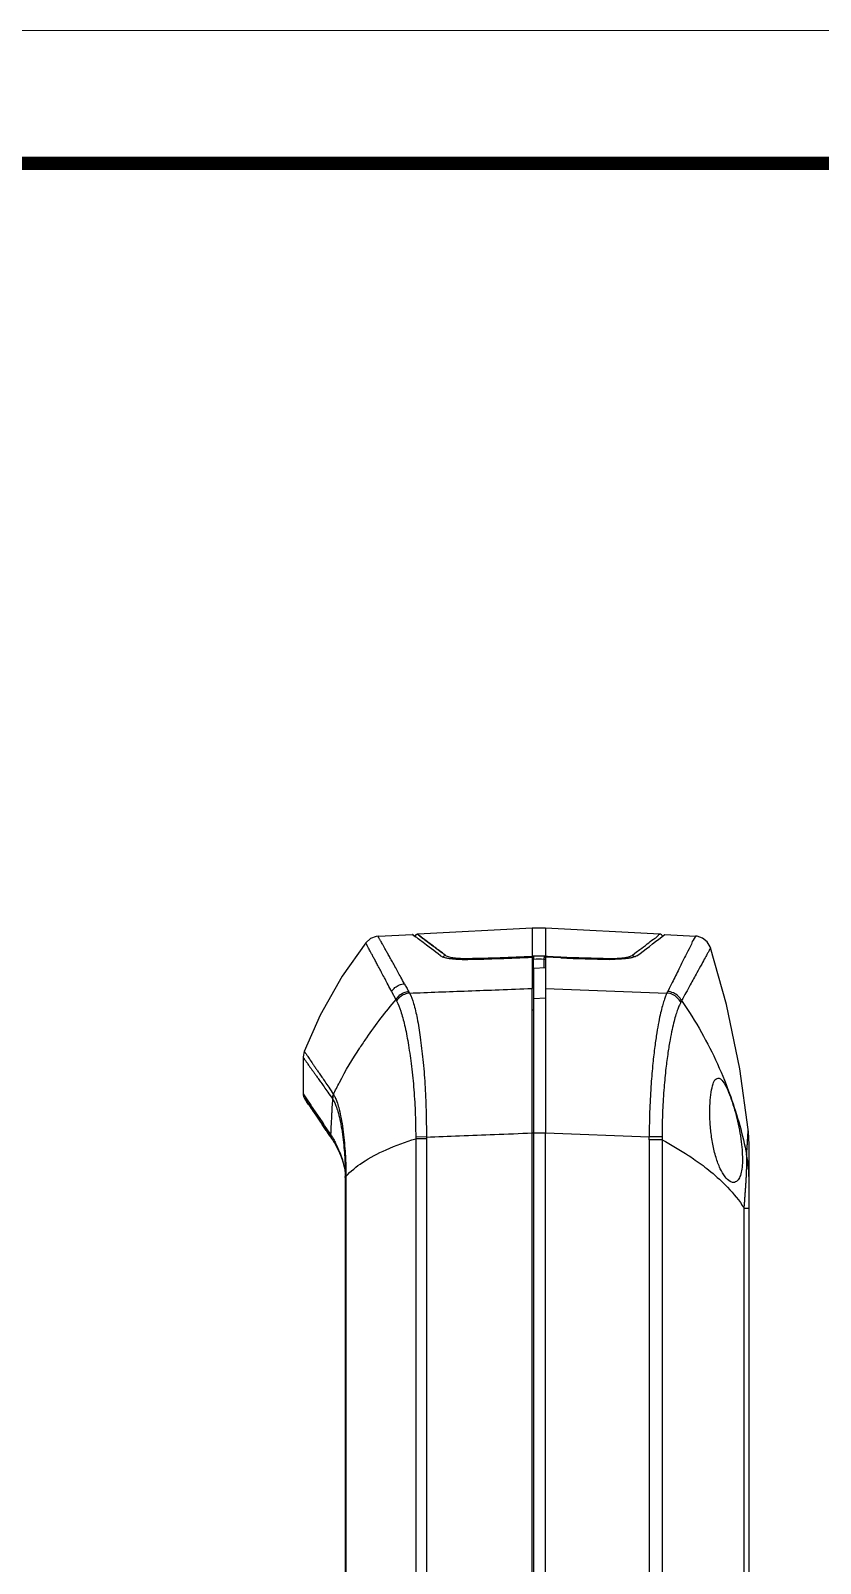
# Model space of a CAD drawing. Header units: millimetres. Extents: x 4688 to 5146, y 1130 to 1448.
# Drawn here: x 4817.5 to 4864.5, y 1356.5 to 1447.6 of the extents above; entities that cross this region are included whole.
import ezdxf

# ---------------------------------------------------------------- set-up
doc = ezdxf.new("R2010")
doc.units = ezdxf.units.MM
doc.header["$MEASUREMENT"] = 0
doc.layers.get('0').update_dxf_attribs({"linetype": 'CONTINUOUS'})
doc.layers.add('from', color=7, linetype='CONTINUOUS', lineweight=13)

msp = doc.modelspace()

# ---------------------------------------------------------------- linework, layer by layer
at = {"color": 7, "linetype": 'Continuous'}
for p, q in [((4838.185943003637, 1393.818986102352), (4840.235238943937, 1393.926385151652)), ((4840.235233744137, 1393.926384879152), (4840.393546227036, 1393.805584758152)), ((4847.342714072237, 1394.298872139452), (4840.539788138037, 1393.942345898652)), ((4848.127753415937, 1394.298872139452), (4847.342714072237, 1394.298872139452)), ((4847.342714072237, 1394.298871329452), (4847.342718929337, 1392.636175193452)), ((4848.127753415937, 1394.298871329452), (4848.127748174637, 1392.636175192552)), ((4854.927274633537, 1393.942524332252), (4848.127753415937, 1394.298872139452)), ((4854.964765166937, 1393.938186230452), (4854.934237868937, 1393.942158588952)), ((4855.034586756637, 1393.908925311352), (4854.964765166937, 1393.938186230452)), ((4855.088574072837, 1393.855745693052), (4855.034586756637, 1393.908925311352)), ((4855.076921260237, 1393.805584768652), (4855.235233742937, 1393.926384878352)), ((4855.102087648537, 1393.824819507852), (4855.088574072837, 1393.855745693052)), ((4855.235208948337, 1393.926386178652), (4857.040734904437, 1393.831762572852)), ((4840.393546227036, 1393.805584758152), (4840.417885447337, 1393.787016442452)), ((4840.417885447337, 1393.787016442452), (4840.420044591137, 1393.785369287052)), ((4855.048356683237, 1393.783793045652), (4855.052582060537, 1393.787016469752)), ((4855.052582060537, 1393.787016469752), (4855.076921260237, 1393.805584768652)), ((4847.332689687837, 1392.635671045152), (4847.342718929337, 1392.636175193452)), ((4847.335233744036, 1392.579100935652), (4847.335233744036, 1390.716069120152)), ((4847.421311312837, 1391.916985697852), (4847.421369486937, 1392.445576076652)), ((4848.049151188937, 1391.962293742252), (4848.049098001236, 1392.445576076652)), ((4848.127748174637, 1392.636175192552), (4848.137934369837, 1392.635663165552)), ((4849.043632650137, 1392.536990957552), (4848.135233744037, 1392.575612271652)), ((4848.135233744037, 1392.575612271652), (4848.135233744037, 1390.716069123252)), ((4853.276682171137, 1392.683616839252), (4853.452766565537, 1392.816601260352)), ((4847.435233744037, 1391.916984165652), (4848.135233744037, 1391.962303216152)), ((4847.435233744037, 1236.679976058552), (4847.435233744037, 1391.916984165652)), ((4838.988001472137, 1390.541335566452), (4839.234784181437, 1390.067080751152)), ((4847.335233744036, 1382.130872217352), (4847.335233744036, 1390.716069120152)), ((4847.415059304737, 1391.068859424252), (4847.335256231837, 1391.064829314552)), ((4847.421218006637, 1391.069172715152), (4847.415059304737, 1391.068859424252)), ((4848.135233744037, 1390.716069120152), (4855.349680957837, 1390.447201692852)), ((4848.135233744037, 1390.716069123252), (4848.135233744037, 1382.130872224152)), ((4855.482268053537, 1390.708993592452), (4855.400630441637, 1390.543803994152)), ((4855.663064008337, 1391.074310090352), (4855.482268053537, 1390.708993592452)), ((4847.435233744037, 1389.429501685752), (4847.335233744036, 1389.421144263352)), ((4848.135233744037, 1390.145944993752), (4847.435233744037, 1390.110900937852)), ((4833.735233744037, 1386.613641317052), (4833.735233744037, 1384.451729720052)), ((4833.735223278737, 1384.452241283852), (4833.939924047737, 1384.153072199852)), ((4833.821088159237, 1384.172077029952), (4835.354637399737, 1381.905023573452)), ((4833.939924047737, 1384.153072199852), (4834.196247981837, 1383.778022445152)), ((4835.468972959237, 1384.170641818152), (4835.447204278137, 1383.745130314852)), ((4835.469021391837, 1384.170446842152), (4835.480537890737, 1384.154047160952)), ((4835.522004520137, 1384.443328269252), (4835.533289540037, 1384.426912882352)), ((4847.335233744036, 1236.017859288552), (4847.335233744036, 1382.130872217352)), ((4848.135233744037, 1382.121779943352), (4847.335233744036, 1382.121779943352)), ((4848.135233744037, 1382.130872217352), (4854.304071687136, 1381.891801065952)), ((4848.135233744037, 1236.021347952452), (4848.135233744037, 1382.130872217352)), ((4835.354637399737, 1381.905023573452), (4835.420756419036, 1381.806329306052)), ((4835.388801407137, 1381.854188572952), (4835.376350486637, 1381.872715801552)), ((4835.397168938237, 1381.841709045752), (4835.388801407137, 1381.854188572952)), ((4841.053715349137, 1381.887779381752), (4840.420714545037, 1381.895213620352)), ((4840.421494181237, 1381.790078860452), (4840.421494181237, 1246.806881363752)), ((4841.053133398337, 1381.789885649652), (4840.421494181537, 1381.789876166252)), ((4841.053133398337, 1381.789885649652), (4841.053133398337, 1246.807074574552)), ((4855.061195671137, 1381.900550745552), (4854.304069125636, 1381.892115674952)), ((4855.060547491437, 1381.724271666052), (4854.304983337637, 1381.724272156352)), ((4854.304983337637, 1381.724272156352), (4854.304983337637, 1246.872688067752)), ((4855.060547491437, 1381.724296447952), (4855.060547491437, 1246.872665624352)), ((4860.235233744037, 1247.291907188652), (4860.235233744037, 1381.305362276552)), ((4836.235181885037, 1379.535513853052), (4836.235220776937, 1379.513001477052)), ((4836.235220776937, 1379.513001477052), (4836.235233744037, 1379.490504164052)), ((4836.274855689937, 1379.490504164052), (4836.235233744037, 1379.490504164052)), ((4836.235233744037, 1379.490504164052), (4836.235233744037, 1249.106456060052)), ((4836.274800607737, 1379.537778618752), (4836.274841907737, 1379.514161622752)), ((4836.274841907737, 1379.514161622752), (4836.274855689937, 1379.490504164052)), ((4836.274855689937, 1379.490504164052), (4836.274855689937, 1249.106456060052)), ((4859.941037732136, 1377.658250013152), (4860.235233744037, 1377.658208544152)), ((4859.941037732337, 1250.938836170352), (4859.941037732337, 1377.658124214752))]:
    msp.add_line(p, q, dxfattribs=at)
for points in [[(4840.436095060037, 1393.909068017352), (4840.381994319637, 1393.855892231552), (4840.368386936937, 1393.824814108652)], [(4840.536230047936, 1393.942159119152), (4840.506013364137, 1393.938251552352), (4840.436095060037, 1393.909068017352)], [(4837.449025695537, 1393.435565370252), (4836.053947713837, 1391.457156026052), (4834.742764963337, 1389.126734740452), (4833.801096298037, 1386.972825699252)], [(4838.185017140337, 1393.818937585952), (4838.077502654537, 1393.807449295152), (4837.737378244037, 1393.686347967452), (4837.449026357737, 1393.435564847152)], [(4857.948071161437, 1393.132541696852), (4857.924198102637, 1393.199994058752), (4857.742372497937, 1393.496159854452), (4857.470167098537, 1393.712213064052), (4857.140457403337, 1393.822059878052), (4857.046374897737, 1393.831466669252)], [(4860.181453324937, 1382.341121212152), (4859.685918079037, 1385.939971035452), (4858.888573019637, 1389.768200878752), (4857.948088081437, 1393.132547011252)], [(4833.801094188837, 1386.972826511452), (4833.736216022337, 1386.660229759652), (4833.735233802737, 1386.615918638352)]]:
    msp.add_lwpolyline(points, dxfattribs=at)
for centre, radius, start, end in [((4647.964552410037, 1665.093494406252), 341.310205011, 307.041995385401, 307.3535745275826), ((4843.409759554737, 1400.094621323452), 7.5901834489, 269.1975108071071, 270.7628162559865), ((4843.406570907537, 1400.410839534452), 7.9064161523, 270.7554134798865, 271.0662804826822), ((4841.360273372336, 1511.666197884652), 119.2368915575, 271.0337281542897, 272.8722942508158), ((4841.338208207837, 1512.016802161052), 119.5315345763, 271.0620267207834, 272.8745771045873), ((4847.734340336837, 1384.856255294352), 7.789770302999999, 92.61399024279028, 92.88169171399115), ((4847.734260978337, 1384.743213101352), 7.7087156142, 92.32624911729147, 92.85725823642454), ((4847.734400980537, 1384.854959289252), 7.7910677253, 92.34621021639558, 92.61400108090133), ((4847.735233744037, 1384.834173855452), 7.811869826100001, 87.65392797481859, 92.3460720251814), ((4859.083961233237, 1392.931276411752), 11.6727011025, 181.9564827356035, 182.3847621657042), ((4847.735233744037, 1384.716559122752), 7.735387116699999, 87.67457852522618, 92.3254214747738), ((4836.386512680137, 1392.931276303752), 11.6726946795, 357.615237055993, 358.0435170956947), ((4847.736224273937, 1384.743715878752), 7.7082125344, 87.14269087540184, 87.67374472289558), ((4847.736099758436, 1384.855747444252), 7.7902788698, 87.11829767389472, 87.65379682740948), ((4854.121912004437, 1511.780518269752), 119.2950312718, 267.1247703956037, 267.5614580294242), ((4854.115613467637, 1511.848394282752), 119.4191594393, 267.5657965392004, 268.9652491947026), ((4854.142149794737, 1512.342868159652), 119.8577364619, 267.56323021299, 268.9361351298792), ((4852.062743568637, 1400.336408135852), 7.831976189500001, 268.9320202166842, 269.717061371481), ((4852.061354241137, 1400.006968297052), 7.502533510499999, 269.7152474178973, 270.589261931425), ((4841.666340836437, 1391.425474652852), 1.8894478741, 208.422140479393, 211.2694892296116), ((4846.579531482737, 1399.263633492852), 8.3264562282, 275.2077765938982, 275.7870636045051), ((4853.567975353137, 1391.448636511252), 2.0438558064, 330.661171901708, 333.7231722031939), ((4860.600601585837, 1371.922356874852), 28.0308947745, 139.6607263062824, 145.528223847106), ((4840.803903999837, 1390.787407514552), 1.7265493825, 204.6576827507964, 208.0564071055979), ((4854.131285423637, 1391.001640087052), 2.3247998745, 331.4980472105035, 334.352119459503), ((4859.873343548737, 1372.428232484052), 27.1449351119, 145.5396602658118, 147.0539862273001), ((4834.235233744037, 1384.452225980652), 0.5, 179.9999999998046, 214.0764021136974), ((4836.453828250037, 1384.107350229852), 0.9744064756999999, 160.8563558496037, 177.2531478035963), ((4564.844113493237, 1199.980142129752), 326.0862484071, 33.96995475490947, 34.30846406300645), ((4560.446379902537, 1197.580796246052), 330.9833383945, 33.85337215679803, 33.98140052839851), ((4850.235233744037, 1381.305385712052), 10, 4.950469750604334e-10, 5.94498800620126), ((4829.012833946337, 1377.555512075852), 7.689663031699999, 33.34532080201095, 33.55906276560456), ((4849.067864694737, 1381.905703664552), 8.647156498400001, 180.0695067121017, 180.7662157825023), ((4850.197480725337, 1381.784473667552), 9.1443489285, 179.3527032524012, 179.966090122499), ((4838.808415676337, 1381.723710646752), 15.4965676714, 0.002076081001055602, 0.6214963635945345), ((4890.841818366237, 1381.730412974052), 35.7807954237, 179.7275591609963, 180.0097951531041), ((4801.560984998837, 1385.278894964352), 58.695833897, 355.6745999261029, 355.9598866937004), ((4850.946615340837, 1379.213996672252), 9.2886171837, 0.001448876493674195, 10.1576330864062), ((4833.606960150137, 1379.490385782952), 2.6282735966, 0.002580682695813134, 0.9835227664057461)]:
    msp.add_arc(centre, radius, start, end, dxfattribs=at)
for points, start_tangent, end_tangent in [([(4841.900569922337, 1392.661671580752), (4840.642972286137, 1393.615357253952), (4840.235233744137, 1393.926384879152), (4840.420044591137, 1393.785369287052)], (-0.79811599518308, 0.6025038242475494), (0.7950606828576376, -0.6065298925642058)), ([(4842.193785317137, 1392.683616839152), (4841.813979342037, 1392.970667961052), (4841.450323219437, 1393.246251579952), (4841.113716611537, 1393.501979951452), (4840.826934444837, 1393.720366482352), (4840.622105439237, 1393.876586968852), (4840.536401296737, 1393.942028761452), (4840.610218329337, 1393.885655305552), (4840.810687740637, 1393.732751925552), (4841.098972060237, 1393.513196493652), (4841.439779305537, 1393.254252502852), (4841.808240526037, 1392.975011302452), (4842.017676581037, 1392.816615704852)], (-0.7981911132313131, 0.6024043050631008), (0.7978095688062625, -0.6029095221682651)), ([(4840.536339385537, 1393.942076149052), (4840.536401296737, 1393.942028761452), (4840.610218329337, 1393.885655305552), (4840.810687740637, 1393.732751925552), (4841.098972060237, 1393.513196493652), (4841.439779305537, 1393.254252502852), (4841.808240526037, 1392.975011302452), (4842.017676581037, 1392.816615704852)], (-0.9945337110891105, -0.1044159830070189), (0.7978095687976642, -0.6029095221796429)), ([(4853.452766565537, 1392.816601260352), (4853.744860799237, 1393.037572381852), (4854.177494781137, 1393.365716292652), (4854.549709159337, 1393.648866522352), (4854.820643642237, 1393.855440530352), (4854.933854758437, 1393.941866889952)], (0.7977985602716245, 0.6029240891095025), (0.9328368647568337, -0.3602990199135171)), ([(4838.988001472137, 1390.541335566452), (4838.778631035937, 1390.941598685052), (4838.598513079337, 1391.283054544052), (4838.435371528037, 1391.589686485552), (4838.282529473837, 1391.875202246852), (4838.140095371637, 1392.141222838552), (4838.011725598437, 1392.381975991652), (4837.901886339937, 1392.588783000552), (4837.800960990837, 1392.779312131752), (4837.714887870837, 1392.940838436052), (4837.648469527437, 1393.064018317652), (4837.597564807337, 1393.157864197152), (4837.556043230737, 1393.234830195852), (4837.521372215237, 1393.299941655552), (4837.493644018336, 1393.352507063552), (4837.472556217637, 1393.392146862752), (4837.458038723837, 1393.419052112452), (4837.450270594537, 1393.433292223752)], (-0.462285941054704, 0.8867309111016526), (0.8781574923219696, 0.4783716323934668)), ([(4839.752411535237, 1390.992142741652), (4839.539374076337, 1391.383247046752), (4839.355997120337, 1391.716925634352), (4839.189881544237, 1392.016584333952), (4839.034300548337, 1392.295558619152), (4838.889375876937, 1392.555400053052), (4838.758714283137, 1392.790530740652), (4838.646836494637, 1392.992482169852), (4838.543916037337, 1393.178523663652), (4838.456106111337, 1393.336135943152), (4838.388354274937, 1393.456302350152), (4838.336451976337, 1393.547842818452), (4838.294115165737, 1393.622926129352), (4838.258755402437, 1393.686449749152), (4838.230451552137, 1393.737775989152), (4838.208957075437, 1393.776492098152), (4838.194176822337, 1393.802791277852), (4838.186280518037, 1393.816716256752)], (-0.47697831717357, 0.8789150612808209), (0.8694046061787591, 0.4941008305550164)), ([(4857.045929172937, 1393.830556047652), (4856.978362100837, 1393.695715969752), (4856.808846698337, 1393.360516008852), (4856.518999373737, 1392.781610391952), (4856.061700921337, 1391.873855736552), (4855.663064008337, 1391.074310090352)], (0.9758526151458815, -0.2184300197155697), (-0.4440875621938032, -0.8959833910875609)), ([(4857.946641693437, 1393.129912429752), (4857.920885641237, 1393.082776680252), (4857.866266059837, 1392.983879448252), (4857.771148966437, 1392.812869427652), (4857.625674256637, 1392.549018355552), (4857.418077951437, 1392.170828600852), (4857.129676052537, 1391.649293225852), (4856.740417517137, 1390.941397083352), (4856.226986602437, 1389.995244723052)], (0.8788225368159661, -0.4771487700752775), (-0.4753088186095615, -0.8798190307966649)), ([(4841.900569922337, 1392.661671580752), (4842.002840163337, 1392.607019182752), (4842.156795663937, 1392.557982580952), (4842.358244341337, 1392.516216403952), (4842.601635121737, 1392.483255944952), (4842.880264189137, 1392.460408233252), (4843.186387318837, 1392.448680385552), (4843.511424032236, 1392.448703645352)], (0.7981159951609044, -0.6025038242769247), (0.9998360424358327, 0.01810768472919269)), ([(4842.124532310537, 1392.663984632452), (4842.065921956437, 1392.620763123452), (4842.044868377137, 1392.594591011252)], (-0.8976864172071474, -0.4406348787395248), (-0.5619816177463863, -0.8271497212205021)), ([(4842.193785360137, 1392.683616034352), (4842.124532310537, 1392.663984632452)], (-0.9956763631527433, -0.0928901494181519), (-0.8976864171093321, -0.4406348789387992)), ([(4842.193785317137, 1392.683616839152), (4842.287759490937, 1392.634549371252), (4842.414519624637, 1392.595304110952), (4842.559673401437, 1392.564989378752), (4842.713232058137, 1392.542348649752), (4842.868463032837, 1392.526119139052), (4843.020427745537, 1392.515180829652), (4843.165954321937, 1392.508503590452), (4843.303454324337, 1392.505182346352)], (0.7981692559881634, -0.6024332650138949), (0.9998978734645116, -0.01429134847197682)), ([(4843.553701643637, 1392.505792609752), (4843.540631776937, 1392.468265143952), (4843.537715429437, 1392.449423981652)], (-0.6199787137818289, -0.7846186299454209), (-0.1410849337438163, -0.9899974956890059)), ([(4847.342714072137, 1392.636174977452), (4847.343335199637, 1392.598742641952), (4847.345937644037, 1392.529487386752)], (-0.02432591076869581, -0.9997040812486832), (0.04100700023274974, -0.999158859207039)), ([(4847.415452982937, 1392.639495633052), (4847.415950780037, 1392.602054007252), (4847.418064783137, 1392.532765378652)], (-0.02030023093448881, -0.9997939290793911), (0.03332999394011248, -0.9994444014070778)), ([(4848.055014512037, 1392.639495788152), (4848.054516715137, 1392.602054146552), (4848.052402709837, 1392.532765455652)], (0.02030033313714649, -0.9997939270042207), (-0.03332999386662108, -0.9994444014095286)), ([(4848.127753428137, 1392.636175186152), (4848.127132079637, 1392.598742665552), (4848.124529458837, 1392.529487335152)], (0.0243131099732723, -0.999704392649861), (-0.04100902614294589, -0.9991587760585438)), ([(4851.916765837937, 1392.505792486552), (4851.929835766337, 1392.468265122852), (4851.932756926037, 1392.449390280352)], (0.6199832294839402, -0.7846150617714804), (0.1410418909235725, -0.9900036287836035)), ([(4853.569897565837, 1392.661671580752), (4853.467643033437, 1392.607025545352), (4853.313707469737, 1392.557991700752), (4853.112337591237, 1392.516235665352), (4852.869036400037, 1392.483277813652), (4852.590461676537, 1392.460423566652), (4852.284279199237, 1392.448684105852), (4851.959043455937, 1392.448703645352)], (-0.7981159951728481, -0.6025038242611029), (-0.9998360424352977, 0.01810768475873141)), ([(4852.138513143437, 1392.504831562752), (4852.260430041237, 1392.507137410052), (4852.389621181936, 1392.511989788652), (4852.525156074636, 1392.520039798252), (4852.665163898137, 1392.532037845152), (4852.806577607937, 1392.548803088752), (4852.945371165237, 1392.571261912152), (4853.076216947937, 1392.600534903452), (4853.190692025537, 1392.637714801952), (4853.276682171137, 1392.683616839252)], (0.9999464112119133, 0.01035252164524948), (0.7982273560155473, 0.6023562800439858)), ([(4853.276682163737, 1392.683616701252), (4853.345937230337, 1392.663987466852)], (0.9956804966186811, -0.0928458327184185), (0.8976993475011497, -0.4406085354325425)), ([(4853.345937230337, 1392.663987466852), (4853.404549859137, 1392.620766323752), (4853.425604778137, 1392.594593213752)], (0.8976993475279123, -0.4406085353780163), (0.5619885304176608, -0.8271450245748916)), ([(4838.988007132137, 1390.541323020152), (4839.079696858037, 1390.664725214852), (4839.189752106137, 1390.772133763452), (4839.315530250137, 1390.860602495452), (4839.453659182137, 1390.927691862152), (4839.600497444637, 1390.971809041152), (4839.752410841437, 1390.992143984752)], (0.5313975993529712, 0.8471225362377623), (0.9985363143827828, 0.05408538489137885)), ([(4840.004638102037, 1390.526165301052), (4839.706196572037, 1390.452145067552), (4839.441159347237, 1390.294120602152), (4839.234766136137, 1390.067140637652)], (-0.9955473650435938, -0.09426263286561291), (-0.5550303366316017, -0.8318301061025688)), ([(4840.051424602237, 1390.444610483852), (4839.751779979337, 1390.367895929852), (4839.486163073037, 1390.206263622552), (4839.280252809837, 1389.975339670652)], (-0.9949290314777132, -0.100579432901661), (-0.5466967475295997, -0.8373306791468691)), ([(4839.752411535237, 1390.992142741652), (4839.872628330737, 1390.770289728152), (4840.004638101337, 1390.526165312752)], (0.4769782789195859, -0.8789150820408704), (0.4755009541285763, -0.8797152054061664)), ([(4840.051362927837, 1390.444730229652), (4841.768613448837, 1390.508729758452), (4843.529677491537, 1390.574400294052), (4845.378560165737, 1390.643269470552), (4847.335233744036, 1390.716069120152)], (0.9993032205054422, 0.03732389968173169), (0.9993094046439381, 0.03715795729285838)), ([(4840.051372888037, 1390.444730594852), (4840.292558098937, 1389.827285339252), (4840.506553871637, 1388.944119445352), (4840.691117870037, 1387.818720885952), (4840.847186892637, 1386.499243862552), (4840.967760570837, 1385.033722224952), (4841.037982092137, 1383.478996650752), (4841.053715349137, 1381.887779381752)], (0.4675608345905228, -0.8839608961696291), (-0.00581770916349557, -0.9999830769868504)), ([(4855.349650664037, 1390.447155283052), (4855.270043048336, 1390.264199387152), (4855.180228083537, 1390.013030144252), (4855.081950788737, 1389.683076305752), (4854.976885225637, 1389.263785382852), (4854.866529477437, 1388.741940387452), (4854.751133971236, 1388.090945179052), (4854.632427613137, 1387.275126632452), (4854.516505389737, 1386.269046891852), (4854.411842597837, 1385.049008974452), (4854.332200499737, 1383.579694147852), (4854.304070431936, 1381.891801114352)], (-0.4359755996289816, -0.8999584860026323), (0.005099818208492248, -0.9999869958425662)), ([(4856.174321447037, 1389.892271791652), (4855.967938531537, 1390.165036794852), (4855.681677859237, 1390.357637112252), (4855.349638668336, 1390.447130338852)], (-0.4611622466921112, 0.8873158300322858), (-0.995299936406372, 0.09684026326622469)), ([(4856.227008421437, 1389.995342296952), (4856.019904142337, 1390.266246379652), (4855.733099007937, 1390.456597164252), (4855.400630440937, 1390.543803981352)], (-0.4649141643704783, 0.8853557588719351), (-0.9959056510784552, 0.0903987508210068)), ([(4839.280250110937, 1389.975341262852), (4839.529420642137, 1389.377330646852), (4839.759590247637, 1388.546958900252), (4839.966012268437, 1387.494745365952), (4840.148279373637, 1386.256706459552), (4840.295771450737, 1384.879125570252), (4840.389080846637, 1383.410265025352), (4840.420714559137, 1381.895213620152)], (0.4693882871100373, -0.8829918662841153), (0.001536458271817932, -0.999998819647293)), ([(4856.174321527837, 1389.892271828552), (4856.089434561037, 1389.718639204752), (4855.993737084237, 1389.481136911952), (4855.889312756837, 1389.169889878952), (4855.778160399936, 1388.775101886852), (4855.661857074537, 1388.284675239452), (4855.540450520137, 1387.674484760552), (4855.415249779237, 1386.912602428452), (4855.292249470137, 1385.975474866052), (4855.180571937737, 1384.838216329452), (4855.094720953137, 1383.469231846452), (4855.061195655737, 1381.900550745352)], (-0.47731247654216, -0.8787336341219619), (0.001831609039904898, -0.9999983226027558)), ([(4856.227025156237, 1389.995296630952), (4857.400387067137, 1388.107884017152), (4859.142479570837, 1384.277038487152), (4860.089599168637, 1380.852000507952)], (0.5644755688788942, -0.8254497756610326), (0.1981862680885311, -0.980164375572353)), ([(4833.737772235537, 1386.612538596752), (4833.737813318737, 1386.612480989052), (4833.747777587537, 1386.599016112652), (4833.769226762237, 1386.569996715452), (4833.799726351237, 1386.528611009152), (4833.840045571237, 1386.473544753652), (4833.890355394436, 1386.403392249952), (4833.949795860237, 1386.318799930452), (4834.017758835437, 1386.221065608552), (4834.094052212937, 1386.111654601352), (4834.180216304537, 1385.989439281952), (4834.277807616837, 1385.852648619452), (4834.383010383237, 1385.706259451352), (4834.497173199237, 1385.547599173852), (4834.630729926537, 1385.361449921552), (4834.788303949037, 1385.140334488552), (4834.974222278537, 1384.876640864952), (4835.196639189737, 1384.559102602152), (4835.468972959237, 1384.170641818152)], (-0.7778602706811225, -0.6284372675899251), (0.5748950264648456, -0.8182271741674098)), ([(4833.803620079837, 1386.969338659652), (4833.803660761637, 1386.969279183852), (4833.813567721837, 1386.955368475352), (4833.834888913237, 1386.925374888352), (4833.865193890837, 1386.882571057052), (4833.905254636737, 1386.825576851352), (4833.955241138137, 1386.752929046852)], (-0.8108071755968091, -0.5853133553924129), (0.5625113839469082, -0.8267895396835485)), ([(4833.955241138137, 1386.752929046852), (4834.014276178237, 1386.665308702652), (4834.081730957537, 1386.564080706752), (4834.157405624837, 1386.450785579252), (4834.242855331937, 1386.324269498052), (4834.339661457537, 1386.182706162852), (4834.444069644637, 1386.031247853852), (4834.557415415037, 1385.867129540852), (4834.690044202237, 1385.674601645852), (4834.846550878137, 1385.445912607552), (4835.031168757037, 1385.173194666652), (4835.251874546737, 1384.844836706352), (4835.522004520137, 1384.443328269252)], (0.5625113841592829, -0.8267895395390581), (0.5589014906695124, -0.8292340584704639)), ([(4835.533313204137, 1384.426901425452), (4835.888028853637, 1385.130554655952), (4837.093791378837, 1387.190949629252)], (0.4357613379518541, 0.900062251372876), (0.5438176578193779, 0.8392034050478144)), ([(4857.955487870136, 1382.298480112052), (4857.901249717837, 1383.133582584152), (4857.912241628537, 1383.907740189352), (4857.980944920137, 1384.564329629152), (4858.101063699937, 1385.055356526352), (4858.265756367937, 1385.337375411752), (4858.396345375437, 1385.384760084552)], (-0.1040865739087764, 0.9945682405606631), (0.9951879600427733, 0.09798430581426526)), ([(4858.396345375437, 1385.384760084552), (4858.463811657737, 1385.381570437152), (4858.680597698237, 1385.192968636752), (4858.903529345737, 1384.808867780352), (4859.120443129637, 1384.285862679752), (4859.323450004237, 1383.672020178952), (4859.505324854137, 1382.999360767952), (4859.656033974937, 1382.298480112052)], (0.995187960043629, 0.09798430580557455), (0.1838202673134083, -0.9829598716757604)), ([(4835.354637399737, 1381.905023573452), (4835.298046137237, 1381.989396494852), (4835.236754555037, 1382.080715474152), (4835.170714465137, 1382.179036569152), (4835.099985378137, 1382.284254084952), (4835.024593712437, 1382.396311791352), (4834.944501773937, 1382.515247790652), (4834.859784698036, 1382.640931269352), (4834.770708803237, 1382.772946526952), (4834.677813752537, 1382.910472941752), (4834.581973579237, 1383.052198354952), (4834.484250301437, 1383.196538200752), (4834.385748972437, 1383.341851703852), (4834.287633010637, 1383.486420847352), (4834.191489491137, 1383.627917024152), (4834.099387618136, 1383.763322334452), (4834.013993701437, 1383.888765713152), (4833.938655069137, 1383.999398205952), (4833.877605168637, 1384.089047940052), (4833.836181076137, 1384.149895563752), (4833.821095713237, 1384.172065922252), (4833.839170464037, 1384.145503358652), (4833.885472885937, 1384.077493493652), (4833.949439251837, 1383.983562724252), (4834.024653972037, 1383.873109586052), (4834.106783872337, 1383.752453240852), (4834.192514902737, 1383.626408742652), (4834.279535484637, 1383.498344377052), (4834.366347446637, 1383.370452826752), (4834.451781681637, 1383.244456873952), (4834.535056891937, 1383.121517093452), (4834.615642065837, 1383.002429213752), (4834.693059949637, 1382.887912220552), (4834.767009096437, 1382.778426674852), (4834.837370252337, 1382.674163764252), (4834.904071057837, 1382.575244985752), (4834.967098751637, 1382.481702668352), (4835.026539309637, 1382.393421210652), (4835.082576041037, 1382.310139058152), (4835.135459975937, 1382.231492551152), (4835.185313760237, 1382.157307556652), (4835.232141244936, 1382.087586277252), (4835.275945817437, 1382.022331421952), (4835.316758823437, 1381.961503467452)], (-0.5569082738512997, 0.8305740030340258), (0.557075189439871, -0.8304620601270908)), ([(4833.821075699537, 1384.172095350152), (4833.839170464037, 1384.145503358652), (4833.885472885937, 1384.077493493652), (4833.949439251837, 1383.983562724252), (4834.024653972037, 1383.873109586052), (4834.106783872337, 1383.752453240852), (4834.192514902737, 1383.626408742652), (4834.279535484637, 1383.498344377052), (4834.366347446637, 1383.370452826752), (4834.451781681637, 1383.244456873952), (4834.535056891937, 1383.121517093452), (4834.615642065837, 1383.002429213752), (4834.693059949637, 1382.887912220552), (4834.767009096437, 1382.778426674852), (4834.837370252337, 1382.674163764252), (4834.904071057837, 1382.575244985752)], (0.8349778544092213, 0.5502835474972638), (0.5589233579790964, -0.829219319544215)), ([(4835.522004515737, 1384.443328270552), (4835.495601523236, 1384.353752048152), (4835.477887622537, 1384.262514288752), (4835.469023722237, 1384.170443804452)], (-0.3275773162629348, -0.944824376204368), (-0.04772123263626638, -0.9988606929675807)), ([(4835.480537890737, 1384.154047160952), (4835.578881174537, 1383.986027796152)], (0.574942492744144, -0.8181938218033364), (0.4469009672111703, -0.8945834368608221)), ([(4835.533285677537, 1384.426909563452), (4835.630654295537, 1384.244300515052), (4835.734407345737, 1383.991188785952)], (0.5216295603519908, -0.8531720821539982), (0.3391536578559156, -0.9407309904340097)), ([(4835.578881174537, 1383.986027796152), (4835.683511878037, 1383.742547370452), (4835.795219045037, 1383.401199781252), (4835.912410608636, 1382.934376243052), (4836.022408496537, 1382.351702820852), (4836.109960001237, 1381.716512465152), (4836.170156933636, 1381.104021442552), (4836.207443997237, 1380.544761463352), (4836.227928470636, 1380.028783838052), (4836.235181885037, 1379.535513853052)], (0.4469009671426794, -0.8945834368950377), (0.002304605456769075, -0.9999973443933183)), ([(4835.734407345737, 1383.991188785952), (4835.844907940337, 1383.638404210752), (4835.960105105637, 1383.150286003752), (4836.067628267237, 1382.532964611652), (4836.152734961037, 1381.857334058552), (4836.210999510737, 1381.206100659752), (4836.247102850737, 1380.611782189352), (4836.267161198237, 1380.063254500052), (4836.274809764337, 1379.537784438552)], (0.3391536578690561, -0.9407309904292721), (0.00385535314050246, -0.9999925680984645)), ([(4835.447204278137, 1383.745130314852), (4835.442645791337, 1383.655686761752), (4835.437821501337, 1383.560898735052), (4835.432637928437, 1383.458902922952), (4835.427018317937, 1383.348152635152), (4835.420934692537, 1383.228051724752), (4835.414371437037, 1383.098240749752), (4835.407276432137, 1382.957629133752), (4835.399513660837, 1382.803443890152), (4835.390919350837, 1382.632325691752), (4835.381540888337, 1382.445090843352), (4835.371779894736, 1382.249656058652), (4835.362197735837, 1382.057238487352)], (-0.05093245334155268, -0.9987021003265242), (-0.04966484908823516, -0.9987659399303938)), ([(4835.277512089637, 1382.183378526452), (4835.283361950437, 1382.085220711052), (4835.309432909137, 1381.991135642452), (4835.354644449137, 1381.905028298052)], (-0.04459169084792629, -0.9990052958354741), (0.5567708037481194, -0.8306661616399653)), ([(4835.277450604137, 1382.183472977452), (4835.294586316437, 1382.158095837552), (4835.311649078837, 1382.132835011952), (4835.328490847937, 1382.107808845652), (4835.345294131537, 1382.082688956152), (4835.362197735837, 1382.057238487352)], (0.5586571229139383, -0.8293987093174916), (0.5515273963244609, -0.8341567784916462)), ([(4835.362213608637, 1382.057275903752), (4835.367562590337, 1381.960459528152), (4835.392688193737, 1381.867574499052), (4835.436569487737, 1381.782395032152)], (-0.04795383683181212, -0.998849553002407), (0.5496292972686552, -0.8354086638190702)), ([(4835.362213356237, 1382.057276275652), (4835.385308541037, 1382.021439068452), (4835.413596209337, 1381.975789254152), (4835.447855936337, 1381.918416217252), (4835.488921670337, 1381.847048370952), (4835.537634509237, 1381.759054354852), (4835.594729104837, 1381.651508205652)], (0.5499408095333606, -0.8352036314634845), (0.4609645233597202, -0.8874185642658969)), ([(4841.053715349137, 1381.887779381452), (4843.032961435237, 1381.964469833352), (4845.112254259937, 1382.044943317952), (4847.335233744036, 1382.130872217352)], (0.9992493173129371, 0.03874018391321202), (0.9992546821551636, 0.0386015568466217)), ([(4859.301152204737, 1379.188680822452), (4859.112511921337, 1379.241242199252), (4858.813665716037, 1379.515402217652), (4858.522957067536, 1380.007477494452), (4858.269829085837, 1380.680027686552), (4858.077444959937, 1381.468249537952), (4857.955487870136, 1382.298480112052)], (-0.9995163504231637, 0.0310976725296185), (-0.1040865739145485, 0.9945682405600589)), ([(4859.656033974937, 1382.298480112052), (4859.766062079037, 1381.600564371852), (4859.825394125437, 1380.980917573752), (4859.837947921837, 1380.439786700852), (4859.803703937637, 1379.983422648352), (4859.719303538637, 1379.609768895452), (4859.578789523337, 1379.336028206552), (4859.374882975437, 1379.195579518752), (4859.301152204737, 1379.188680822452)], (0.183820267329305, -0.9829598716727875), (-0.9995163504232398, 0.03109767252717207)), ([(4860.110957907337, 1381.143488179452), (4860.128672087137, 1381.404388908252), (4860.143068776337, 1381.631828505452), (4860.154353662937, 1381.823075757352), (4860.163439082437, 1381.986482711552), (4860.170992053137, 1382.129040774052), (4860.176739054037, 1382.243389668552), (4860.180338600037, 1382.317630046252), (4860.181443344737, 1382.340904610152), (4860.181449257837, 1382.341032925752)], (0.07028849484913689, 0.9975267051522195), (-0.9990100629379028, 0.04448476310836513)), ([(4835.436569471937, 1381.782395021652), (4835.455670406737, 1381.753205800652), (4835.479212914337, 1381.716754900452), (4835.507992045337, 1381.671403849752), (4835.542949799237, 1381.615059635152), (4835.585003822237, 1381.545335201952), (4835.635006550537, 1381.459451544952), (4835.693612740437, 1381.354244679652), (4835.760809930337, 1381.226755737152), (4835.835465135937, 1381.074961862352), (4835.915007140437, 1380.898542361952), (4835.994161459137, 1380.702112791652), (4836.065512243437, 1380.497716084152), (4836.123860588637, 1380.298213175152), (4836.168422771437, 1380.109248518552), (4836.200277424337, 1379.932722072952)], (0.549649271119511, -0.8353955223472235), (0.1512233434331477, -0.9884996208400387)), ([(4835.594729104837, 1381.651508205652), (4835.660678832537, 1381.521318144652), (4835.735188611337, 1381.366047828452), (4835.816715576837, 1381.184969702152), (4835.902319638437, 1380.979498741952), (4835.986482152437, 1380.756454315952), (4836.061435593637, 1380.530614360452), (4836.122013211637, 1380.315957336452), (4836.167755710237, 1380.117430936952), (4836.200109299437, 1379.935692621952)], (0.4609645233681746, -0.8874185642615053), (0.1497661082023315, -0.9887214536126582)), ([(4836.274800607737, 1379.537778618752), (4837.255820360737, 1380.372374172952), (4838.659889986737, 1381.132753111952), (4840.421494181237, 1381.790078860452)], (0.6530581277850291, 0.7573077853382418), (0.9539041398286228, 0.3001114659885816)), ([(4855.060326562037, 1381.723882060952), (4856.643398549437, 1380.788724251852), (4856.922585168737, 1380.601235281752)], (0.8824210410827288, -0.470460525713341), (0.8245640218194761, -0.5657686575985723)), ([(4856.922585168737, 1380.601235281752), (4857.833443955637, 1379.925637601152), (4858.833324170737, 1379.026805073852), (4858.952283631637, 1378.904145061152)], (0.824564021831034, -0.5657686575817277), (0.6900567797153844, -0.7237552353999476)), ([(4860.059344687736, 1379.305829241552), (4860.072101201337, 1379.527218204152), (4860.082599295637, 1379.735340406252), (4860.090915033737, 1379.928297680652), (4860.097184355137, 1380.108540566552), (4860.101407915137, 1380.276491275552), (4860.103363413837, 1380.432659582752), (4860.102626541537, 1380.578666299052), (4860.098425712637, 1380.717531070352), (4860.089668654037, 1380.851916914952)], (0.06028187761360988, 0.9981813939517095), (-0.08591010274843838, 0.996302892822134)), ([(4836.200109299437, 1379.935692621952), (4836.220864532637, 1379.770963268952), (4836.231926390436, 1379.623168719852), (4836.234846443537, 1379.535499764052)], (0.1497661082918197, -0.9887214535991029), (0.01712747754000804, -0.9998533139981668)), ([(4836.200277424337, 1379.932722072952), (4836.220886338037, 1379.770256070252), (4836.231926304837, 1379.623116489552), (4836.234846530337, 1379.535499765552)], (0.151223343364928, -0.9884996208504752), (0.017128089042584, -0.9998533035229465)), ([(4836.274795267736, 1379.537821916452), (4836.252850154537, 1379.537043384252), (4836.235176939437, 1379.535513841552)], (-0.9995587205509103, -0.02970461530851861), (0.0002783451276420778, -0.9999999612619943)), ([(4859.940973356237, 1377.658168738952), (4859.967098660737, 1377.989807808552), (4859.990001278537, 1378.291724605352), (4860.010310766037, 1378.569749623152), (4860.028468456537, 1378.828742718552), (4860.044770233937, 1379.072955495552), (4860.059344687736, 1379.305829241552)], (0.08023703994508354, 0.996775811013114), (0.06028187760893847, 0.9981813939519917)), ([(4858.952283631637, 1378.904145061152), (4859.940563065237, 1377.657821320052)], (0.6900567796959252, -0.7237552354185007), (0.5379290251722827, -0.842990132728253))]:
    msp.add_spline(points, degree=3, dxfattribs=dict(at, start_tangent=start_tangent, end_tangent=end_tangent))
at = {"layer": 'from'}
msp.add_lwpolyline([(4688.349589956368, 1129.877400659417), (5145.634352856368, 1129.877400659417), (5145.634352856368, 1447.649200137458), (4688.349589956368, 1447.649200137458)], close=True, dxfattribs=at)
at = {"layer": 'from', "const_width": 0.7880854111354644}
msp.add_lwpolyline([(4696.230444067724, 1137.758254770772), (4696.230444067724, 1439.768346026105), (5137.753498745014, 1439.768346026105), (5137.753498745014, 1137.758254770772), (4696.230444067724, 1137.758254770772)], dxfattribs=at)

doc.saveas('drawing.dxf')
